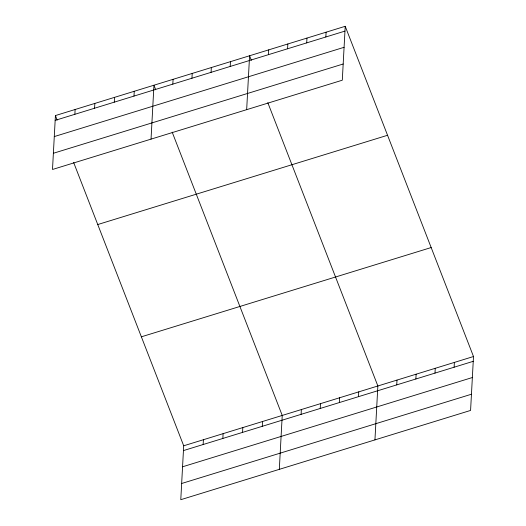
<?xml version="1.0" encoding="UTF-8"?>
<svg xmlns="http://www.w3.org/2000/svg" width="526" height="526" viewBox="0 0 526 526"><rect width="100%" height="100%" fill="white"/><g stroke="black" fill="none" stroke-linecap="round" stroke-linejoin="round"><path stroke-width="0.79" d="M55.421 115.569L52.501 169.477L342.301 80.208L345.22 26.3L55.421 115.569L57.183 120.112M74.863 114.293L75.126 109.5M94.575 108.224L94.831 103.431M114.28 102.156L114.536 97.356M133.985 96.087L134.248 91.287M151.034 139.127L153.954 85.219L155.716 89.755M172.817 84.121L173.08 79.327M191.944 78.229L192.207 73.436M73.647 162.488L183.699 445.792L180.78 499.7L470.579 410.431L473.499 356.523L345.22 26.3M211.071 72.338L211.334 67.545M203.148 444.516L203.404 439.723M230.197 66.447L230.46 61.647M222.853 438.447L223.109 433.648M246.668 109.664L249.587 55.756L251.349 60.299M242.558 432.379L242.821 427.579M268.451 54.665L268.714 49.865M262.264 426.31L262.527 421.51M287.577 48.773L287.84 43.974M279.313 469.35L282.232 415.441L172.18 132.138M306.704 42.882L306.967 38.082M301.102 414.343L301.359 409.55M325.831 36.991L326.094 32.191M320.229 408.452L320.485 403.659M339.355 402.561L339.612 397.761M358.482 396.67L358.739 391.87M374.946 439.887L377.865 385.979L267.813 102.675M396.735 384.887L396.992 380.088M415.862 378.996L416.119 374.196M434.989 373.105L435.245 368.305M454.116 367.214L454.372 362.414M55.158 120.369L344.957 31.1M54.283 136.576L344.083 47.307M53.376 153.27L343.176 64.001M97.751 224.543L387.55 135.274M141.369 336.818L431.169 247.549M183.699 445.792L473.499 356.523M183.442 450.591L473.242 361.323M182.561 466.792L472.361 377.523M181.661 483.493L471.46 394.224"/></g></svg>
